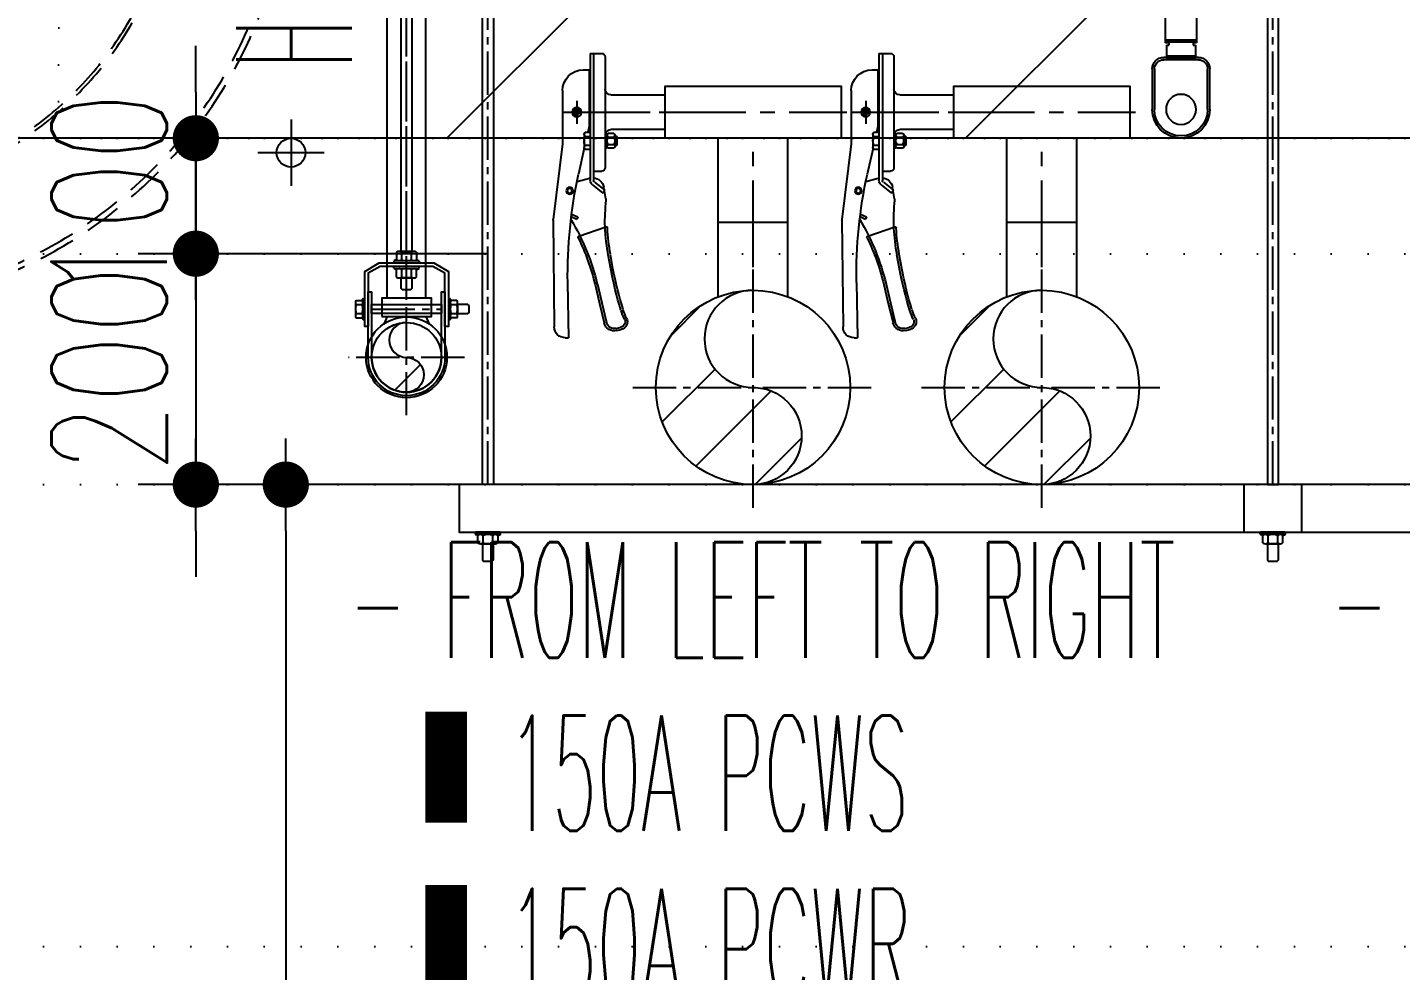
# Model space of a CAD drawing. Header units: millimetres. Extents: x -192235 to 515711, y 45168 to 947868.
# Drawn here: x 108522 to 109711, y 465129 to 465946 of the extents above; entities that cross this region are included whole.
import ezdxf
from ezdxf.enums import TextEntityAlignment as Align

# ---------------------------------------------------------------- set-up
doc = ezdxf.new("R2010")
doc.units = ezdxf.units.MM
doc.header["$LTSCALE"] = 1000
doc.header["$PDMODE"] = 1
for name, pattern in [('CENTER', [50.8, 31.75, -6.35, 6.35, -6.35]), ('CENTER2', [1.125, 0.75, -0.125, 0.125, -0.125]), ('DOT2', [3.175, 0, -3.175]), ('HIDDEN', [0.375, 0.25, -0.125]), ('HIDDEN2', [4.7625, 3.175, -1.5875])]:
    doc.linetypes.add(name, pattern=pattern)
for name, color, linetype in [('0-LEVEL LINE', 4, 'DOT2'), ('FS-EQ', 10, 'Continuous'), ('FS-LINE', 10, 'Continuous'), ('FS-Support-1', 2, 'Continuous'), ('Hook-up', 130, 'HIDDEN2'), ('LED-Light-L25', 7, 'Continuous'), ('LIGHTING', 2, 'Continuous'), ('LIGHTING-W', 7, 'Continuous'), ('M-DIM', 1, 'Continuous'), ('M-TXT', 3, 'Continuous'), ('MPPIPE', 100, 'Continuous'), ('SM-SEC-Cm$0$SUPPORT', 2, 'Continuous'), ('SUPPORT', 2, 'Continuous'), ('TPH12-SEC-@20-1$0$STEEL3', 252, 'Continuous'), ('WY-J-D', 2, 'Continuous'), ('WY-J-U', 2, 'Continuous')]:
    doc.layers.add(name, color=color, linetype=linetype)
doc.styles.add('aa-txt', font='simplex.shx', dxfattribs={"width": 0.7, "bigfont": 'chineset.shx'})
doc.styles.add('ROMAND', font='romand', dxfattribs={"height": 5})
doc.dimstyles.new('50-DIM', dxfattribs={"dimscale": 50, "dimtxt": 2, "dimasz": 0.8, "dimexe": 1, "dimexo": 1, "dimgap": 0.5, "dimtad": 1, "dimdec": 0, "dimdsep": 46, "dimtxsty": 'aa-txt', "dimblk": 'DOT', "dimcen": 5, "dimclrd": 256, "dimclre": 256, "dimclrt": 256, "dimadec": 0, "dimazin": 0, "dimtfac": 1, "dimtdec": 0, "dimtix": 1, "dimtmove": 2, "dimatfit": 3, "dimldrblk": 'DOT', "dimfxl": 1, "dimtolj": 1, "dimtzin": 0, "dimarcsym": 0})

# ---------------------------------------------------------------- blocks, each defined once
blk = doc.blocks.new('TPH12-SEC-@20-1')
at = {"layer": 'TPH12-SEC-@20-1$0$STEEL3'}
blk.add_line((115000, 465850), (100700, 465850), dxfattribs=at)
blk = doc.blocks.new('DOT')
at = {"color": 0}
blk.add_line((-1, 0), (1, 0), dxfattribs=at)
at = {"color": 3, "const_width": 0.5}
blk.add_lwpolyline([(-0.25, 0, 1), (0.25, 0, 1)], format="xyb", close=True, dxfattribs=at)
blk = doc.blocks.new('*D221')
at = {"layer": 'DEFPOINTS', "color": 0, "transparency": 16777216}
for p in [(108970.5, 465550), (108745.5, 463950), (108970.5, 463950)]:
    blk.add_point(p, dxfattribs=at)
at = {"layer": 'M-DIM', "lineweight": -2, "transparency": 16777216}
for p, q in [((108920.5, 465550), (108695.5, 465550)), ((108745.5, 465510), (108745.5, 463990)), ((108920.5, 463950), (108695.5, 463950))]:
    blk.add_line(p, q, dxfattribs=at)
at = {"layer": 'M-DIM', "lineweight": -2, "transparency": 16777216, "xscale": 40, "yscale": 40, "zscale": 40}
for p, rotation in [((108745.5, 465550), 90), ((108745.5, 463950), 270)]:
    blk.add_blockref('DOT', p, dxfattribs=dict(at, rotation=rotation))
at = {"layer": 'M-DIM', "transparency": 16777216, "insert": (108670.5, 464750), "char_height": 100, "attachment_point": 5, "rotation": 90, "style": 'aa-txt'}
blk.add_mtext('\\A1;1600', dxfattribs=at)
blk = doc.blocks.new('_Dot')
at = {"color": 0, "linetype": 'ByBlock', "lineweight": -2}
blk.add_line((-0.5, 0), (-1, 0), dxfattribs=at)
at = {"color": 0, "linetype": 'ByBlock', "const_width": 0.5}
blk.add_lwpolyline([(-0.25, 0, 1), (0.25, 0, 1)], format="xyb", close=True, dxfattribs=at)
blk = doc.blocks.new('*D222')
at = {"layer": 'DEFPOINTS', "color": 0, "transparency": 16777216}
for p in [(108970.5, 465750), (108667.6, 465550), (108970.5, 465550)]:
    blk.add_point(p, dxfattribs=at)
at = {"layer": 'M-DIM', "lineweight": -2, "transparency": 16777216}
for p, q in [((108667.6, 465790), (108667.6, 465830)), ((108920.5, 465750), (108617.6, 465750)), ((108667.6, 465750), (108667.6, 465550)), ((108920.5, 465550), (108617.6, 465550)), ((108667.6, 465510), (108667.6, 465470))]:
    blk.add_line(p, q, dxfattribs=at)
at = {"layer": 'M-DIM', "lineweight": -2, "transparency": 16777216, "xscale": 40, "yscale": 40, "zscale": 40}
for p, rotation in [((108667.6, 465750), 270), ((108667.6, 465550), 90)]:
    blk.add_blockref('DOT', p, dxfattribs=dict(at, rotation=rotation))
at = {"layer": 'M-DIM', "transparency": 16777216, "insert": (108592.6, 465650), "char_height": 100, "attachment_point": 5, "rotation": 90, "style": 'aa-txt'}
blk.add_mtext('\\A1;200', dxfattribs=at)
blk = doc.blocks.new('*D223')
at = {"layer": 'DEFPOINTS', "color": 0, "transparency": 16777216}
for p in [(108970.5, 465850), (108667.6, 465750), (108970.5, 465750)]:
    blk.add_point(p, dxfattribs=at)
at = {"layer": 'M-DIM', "lineweight": -2, "transparency": 16777216}
for p, q in [((108667.6, 465890), (108667.6, 465930)), ((108920.5, 465850), (108617.6, 465850)), ((108667.6, 465850), (108667.6, 465750)), ((108920.5, 465750), (108617.6, 465750)), ((108667.6, 465710), (108667.6, 465670))]:
    blk.add_line(p, q, dxfattribs=at)
at = {"layer": 'M-DIM', "lineweight": -2, "transparency": 16777216, "xscale": 40, "yscale": 40, "zscale": 40}
for p, rotation in [((108667.6, 465850), 270), ((108667.6, 465750), 90)]:
    blk.add_blockref('DOT', p, dxfattribs=dict(at, rotation=rotation))
at = {"layer": 'M-DIM', "transparency": 16777216, "insert": (108592.6, 465800), "char_height": 100, "attachment_point": 5, "rotation": 90, "style": 'aa-txt'}
blk.add_mtext('\\A1;100', dxfattribs=at)
blk = doc.blocks.new('BFV-50A-f')
at = {"color": 0}
for p, q in [((2.73, 16.5), (9.3, 17.3)), ((9.36, 17.3), (18.6, 17.21)), ((-1.87, 16.5), (2.73, 16.5)), ((8.84, 15.71), (9.07, 15.18)), ((9.04, 15.74), (9.25, 15.26)), ((14.74, 16.05), (19.54, 15.97)), ((19.54, 16.26), (19.54, 15.97)), ((-3.67, 14.7), (-3.67, 14.2)), ((1.23, 14.2), (1.72, 14.31)), ((1.72, 14.53), (1.72, 14.1)), ((1.91, 14.63), (3.04, 14.63)), ((2.1, 14.53), (2.1, 14.1)), ((2.85, 14.53), (2.85, 14.1)), ((3.12, 14.61), (5.36, 15.11)), ((3.22, 14.1), (3.22, 14.53)), ((5.99, 15.24), (5.7, 14.17)), ((9.07, 15.18), (9.25, 15.26)), ((10.74, 15.07), (9.93, 12.74)), ((-5.1, 14.1), (5.9, 14.1)), ((-5.1, 14.1), (-5.1, 13.8)), ((-5.1, 13.8), (-5.1, 13.1)), ((-5.1, 13.8), (5.9, 13.8)), ((-3.67, 14.2), (1.23, 14.2)), ((-3.22, 14.1), (-3.22, 14.2)), ((-3.04, 14.1), (-1.91, 14.1)), ((-2.85, 14.2), (-2.85, 14.1)), ((-2.1, 14.2), (-2.1, 14.1)), ((-1.72, 14.2), (-1.72, 14.1)), ((-0.65, 14.2), (-0.65, 14.1)), ((0.65, 14.2), (0.65, 14.1)), ((5.1, 13.8), (5.1, 13.1)), ((6.06, 13.72), (6.76, 12.83)), ((6.3, 13.91), (7, 13.01)), ((14.88, 13.48), (16.51, 13.09)), ((14.92, 13.68), (16.56, 13.29)), ((16.51, 13.09), (18.2, 12.69)), ((16.56, 13.29), (18.25, 12.88)), ((-4.8, 12.8), (4.8, 12.8)), ((-1.5, 12.3), (-1.5, 7.62)), ((1.5, 7.62), (1.5, 12.3)), ((1.5, 7.62), (1.5, 12.3)), ((1.82, 12.8), (3.12, 12.8)), ((1.82, 12.64), (1.82, 12.8)), ((3.12, 12.64), (1.82, 12.64)), ((1.82, 12.54), (1.82, 12.06)), ((2.96, 12.64), (1.98, 12.64)), ((1.98, 11.96), (2.96, 11.96)), ((2.07, 11.96), (2.07, 11.81)), ((2.15, 12.54), (2.15, 12.06)), ((2.8, 12.54), (2.8, 12.06)), ((2.87, 11.96), (2.87, 11.81)), ((3.12, 12.64), (3.12, 12.8)), ((3.12, 12.06), (3.12, 12.54)), ((6.71, 12.89), (6.49, 12.93)), ((6.76, 12.83), (7, 13.01)), ((7.49, 12.75), (6.81, 12.87)), ((13.52, 12.13), (12.31, 12.34)), ((13.56, 12.32), (12.35, 12.54)), ((2.1, 11.78), (2.07, 11.81)), ((2.87, 11.81), (2.07, 11.81)), ((2.1, 11.78), (2.84, 11.78)), ((2.84, 11.78), (2.87, 11.81)), ((18.72, 11.84), (18.62, 11.46)), ((18.91, 11.8), (18.82, 11.41))]:
    blk.add_line(p, q, dxfattribs=at)
at = {"color": 1, "linetype": 'CENTER', "ltscale": 1.2}
blk.add_line((-1, 15.25), (1, 15.25), dxfattribs=at)
blk.add_line((-1.5, 12.3), (-1.5, 7.62))
at = {"color": 0}
blk.add_lwpolyline([(-0.12, 15.45), (-0.23, 15.25), (-0.12, 15.05), (0.12, 15.05), (0.23, 15.25), (0.12, 15.45)], close=True, dxfattribs=at)
blk.add_lwpolyline([(2.25, -7.62), (2.25, 7.62), (-2.25, 7.62), (-2.25, -7.62)], close=True)
blk.add_circle((0, 15.25), 0.4)
for centre, radius in [((6.8, 15.88), 0.3), ((6.8, 15.88), 0.205), ((0, 15.25), 0.2)]:
    blk.add_circle(centre, radius, dxfattribs=at)
for centre, radius, start, end in [((9.36, 16.8), 0.5, 89.4382, 96.9113), ((18.59, 16.26), 0.95, 0, 89.4387), ((-1.87, 14.7), 1.8, 90, 180), ((14.1, -24.82), 40.87, 89.0858, 102.3536), ((19.55, 32.93), 20, 239.1228, 256.495), ((1.91, 14.4), 0.226, 33.855, 146.145), ((2.47, 13.88), 0.753, 60.1372, 119.8628), ((3.04, 14.4), 0.226, 33.855, 146.145), ((10.84, 15.04), 0.1, 64.0478, 160.7015), ((19.55, 32.93), 19.8, 244.0478, 256.495), ((-4.8, 13.1), 0.3, 180, 270), ((4.8, 13.1), 0.3, 270, 0), ((6.66, 13.91), 1, 186.4618, 260), ((6.66, 13.91), 1, 165, 169.1954), ((5.9, 13.6), 0.5, 38, 90), ((5.9, 13.6), 0.2, 38, 90), ((2, 12.3), 0.5, 110.5028, 180), ((1.99, 12.46), 0.182, 26.7762, 153.2238), ((1.99, 12.14), 0.182, 206.7762, 333.2238), ((2.47, 12.06), 0.578, 55.7945, 124.2055), ((2.47, 12.54), 0.578, 235.7945, 304.2055), ((2.96, 12.46), 0.182, 26.7762, 153.2238), ((2.96, 12.14), 0.182, 206.7762, 333.2238), ((7.66, 13.74), 1, 260, 275.6833), ((9.34, -3.18), 16, 79.1823, 95.6832), ((10.02, 12.71), 0.1, 160.7015, 267.5499), ((9.34, -3.18), 15.8, 79.1823, 87.5499), ((7.18, -21.05), 33.78, 72.9259, 79.1823), ((7.18, -21.05), 33.98, 72.9259, 79.1823), ((18.04, 12.01), 0.7, 346.4955, 76.4949), ((18.04, 12.01), 0.9, 346.4955, 76.4949), ((15.69, 6.65), 4.8, 63.5354, 72.9259), ((15.69, 6.65), 5, 63.5354, 72.9259), ((18.14, 11.57), 0.7, 243.5354, 346.4947), ((18.14, 11.57), 0.5, 243.5354, 346.4947)]:
    blk.add_arc(centre, radius, start, end, dxfattribs=at)
for centre, radius, start, end in [((0, 15.25), 0.34, 341.2713, 292.2605), ((-2, 12.3), 0.5, 0, 90)]:
    blk.add_arc(centre, radius, start, end)
at = {"layer": 'MPPIPE', "color": 1, "linetype": 'CENTER2', "ltscale": 0.01}
for p, q in [((0, 16.42), (0, 8.12)), ((0, 8.12), (0, -8.12))]:
    blk.add_line(p, q, dxfattribs=at)
blk = doc.blocks.new('SP-H-1')
at = {"layer": 'FS-EQ'}
for p, q in [((-1.21, 9.66), (-1.21, 9.57)), ((-1.21, 9.66), (-1.13, 9.66)), ((-1.21, 9.57), (-1.13, 9.57)), ((-1.13, 9.66), (-1.13, 9.57)), ((-1.13, 9.63), (-1.13, 9.57)), ((-0.99, 9.62), (-0.77, 9.61)), ((-0.99, 9.62), (-0.99, 9.53)), ((-0.99, 9.53), (-0.77, 9.52)), ((-0.83, 9.7), (0.83, 9.7)), ((-0.77, 9.61), (-0.77, 9.52)), ((-0.62, 9.61), (-0.35, 9.61)), ((-0.62, 9.61), (-0.62, 9.52)), ((-0.62, 9.52), (-0.35, 9.52)), ((-0.35, 9.61), (-0.35, 9.52)), ((-0.14, 9.6), (-0.13, 9.66)), ((-0.14, 9.61), (0.14, 9.61)), ((-0.14, 9.61), (-0.14, 9.52)), ((-0.14, 9.52), (0.14, 9.52)), ((0.14, 9.6), (0.13, 9.66)), ((0.14, 9.61), (0.14, 9.52)), ((0.35, 9.61), (0.35, 9.52)), ((0.62, 9.61), (0.35, 9.61)), ((0.62, 9.52), (0.35, 9.52)), ((0.62, 9.61), (0.62, 9.52)), ((0.99, 9.62), (0.77, 9.61)), ((0.77, 9.61), (0.77, 9.52)), ((0.99, 9.53), (0.77, 9.52)), ((0.99, 9.62), (0.99, 9.53)), ((1.13, 9.66), (1.13, 9.57)), ((1.22, 9.66), (1.13, 9.66)), ((1.13, 9.63), (1.13, 9.57)), ((1.22, 9.57), (1.13, 9.57)), ((1.22, 9.66), (1.22, 9.57)), ((1.22, 9.6), (1.22, 9.57)), ((-1.24, 8.35), (-0.45, 9.3)), ((-0.3, 8.55), (-0.79, 7.9)), ((-0.32, 8.6), (0.32, 8.6)), ((-0.3, 8.55), (0.3, 8.55)), ((0.3, 8.55), (0.79, 7.9)), ((1.24, 8.35), (0.45, 9.3)), ((-1.25, 5.5), (-1.25, 8.29)), ((-1.02, 6.2), (-1.24, 8.25)), ((-0.9, 8.07), (-0.9, 6.2)), ((-0.25, 8.16), (-0.25, 6.4)), ((0.25, 8.16), (0.25, 6.4)), ((0.9, 8.1), (0.9, 6.2)), ((1.03, 6.2), (1.24, 8.25)), ((1.25, 5.5), (1.25, 8.29)), ((-1.02, 6.2), (1.03, 6.2)), ((-0.6, 5.5), (-0.6, 6.4)), ((-0.6, 6.4), (0.6, 6.4)), ((0.6, 5.5), (0.6, 6.4)), ((-1.9, 5.1), (1.9, 5.1)), ((-1.25, 5.5), (1.25, 5.5))]:
    blk.add_line(p, q, dxfattribs=at)
for centre, radius, start, end in [((-0.93, 8.75), 0.955, 84.0829, 107.6622), ((-0.92, 9.1), 0.592, 87.634, 110.8646), ((-0.74, 9.01), 0.681, 107.7143, 125.0736), ((-0.75, 9.26), 0.433, 91.8537, 123.1257), ((-0.83, 9.35), 0.347, 78.6251, 99.8563), ((-0.49, 9.38), 0.315, 104.4487, 153.9759), ((-0.6, 9.46), 0.226, 88.1263, 139.7268), ((-0.46, 9.49), 0.204, 100.0382, 141.9173), ((-0.56, 8.91), 0.784, 84.9677, 92.2638), ((-0.26, 9.6), 0.0861, 105.0543, 169.5675), ((-0.09, 9.48), 0.262, 131.7568, 170.5499), ((-0.23, 9.53), 0.161, 53.7998, 110.9693), ((-0.21, 9.56), 0.123, 53.4161, 115.819), ((0.23, 9.53), 0.161, 69.0307, 126.2002), ((0.21, 9.56), 0.123, 64.181, 126.5839), ((0.09, 9.48), 0.262, 9.4501, 48.2432), ((0.26, 9.6), 0.0861, 10.4325, 74.9457), ((0.56, 8.91), 0.784, 87.7362, 95.0323), ((0.46, 9.49), 0.204, 38.0827, 79.9618), ((0.49, 9.38), 0.315, 26.0241, 75.5513), ((0.6, 9.46), 0.226, 40.2732, 91.8737), ((0.83, 9.35), 0.347, 80.1437, 101.3749), ((0.75, 9.26), 0.433, 56.8743, 88.1463), ((0.93, 8.75), 0.955, 72.3378, 95.9171), ((0.92, 9.1), 0.592, 69.1354, 92.366), ((0.74, 9.01), 0.681, 54.9264, 72.2857), ((-1.11, 8.29), 0.139, 157.0298, 197.1193), ((2.27, 9.44), 2.72, 178.7323, 199.1653), ((0, 8.12), 0.254, 10.4828, 169.5172), ((-0.03, 8.43), 0.184, 139.0501, 221.9684), ((0.03, 8.43), 0.184, 318.6569, 40.9499), ((-2.27, 9.44), 2.72, 340.8347, 1.2677), ((1.11, 8.29), 0.139, 342.8807, 22.9702), ((-0.51, 7.64), 0.388, 136.5249, 182.9908), ((0.51, 7.64), 0.388, 357.0092, 43.4751), ((-1.24, 5.27), 0.303, 326.9119, 50.7686), ((1.33, 5.25), 0.371, 138.0713, 204.2482)]:
    blk.add_arc(centre, radius, start, end, dxfattribs=at)
at = {"layer": 'FS-LINE'}
for p, q in [((-1.9, 3.85), (-1.9, 5.1)), ((-1.9, 5.1), (1.9, 5.1)), ((1.9, 5.1), (1.9, 3.85)), ((-1.65, 3.6), (-1.95, 1.5)), ((-1.9, 3.85), (-1.65, 3.6)), ((1.9, 3.85), (1.65, 3.6)), ((1.65, 3.6), (1.95, 1.5)), ((-2.2, 1.25), (-1.95, 1.5)), ((-2.2, 0), (-2.2, 1.25)), ((2.2, 1.25), (1.95, 1.5)), ((2.2, 1.25), (2.2, 0)), ((2.2, 0), (-2.2, 0))]:
    blk.add_line(p, q, dxfattribs=at)
for points in [[(1.65, 3.6), (-1.65, 3.6)], [(-1.95, 1.5), (1.95, 1.5)]]:
    blk.add_lwpolyline(points, dxfattribs=at)
at = {"layer": 'FS-EQ', "style": 'ROMAND'}
blk.add_text('V27', height=0.35, rotation=180, dxfattribs=at).set_placement((0.01, 5.84), align=Align.MIDDLE)
blk = doc.blocks.new('Nut-M10')
for p, q in [((-10.9, 1.5), (-10.9, 0.5)), ((-8.7, 2.8), (-10.6, 2)), ((-10.4, 2), (10.4, 2)), ((-10.4, 0), (10.4, 0)), ((-8.7, 9.2), (-8.7, 2.8)), ((6.5, 10), (-6.5, 10)), ((-4.3, 9.2), (-4.3, 2.8)), ((4.3, 2.8), (4.3, 9.2)), ((8.7, 9.2), (8.7, 2.8)), ((8.7, 2.8), (10.6, 2)), ((10.9, 1.5), (10.9, 0.5))]:
    blk.add_line(p, q)
for centre, radius, start, end in [((-10.4, 1.5), 0.5, 90, 180), ((-10.4, 0.5), 0.5, 180, 270), ((-6.5, 6.7), 3.33, 49.441, 130.559), ((-6.5, 5.3), 3.33, 229.441, 310.559), ((0, -2.1), 12.1, 69.065, 110.935), ((0, 14.1), 12.1, 249.065, 290.935), ((6.5, 6.7), 3.33, 49.441, 130.559), ((6.5, 5.3), 3.33, 229.441, 310.559), ((10.4, 1.5), 0.5, 0, 90), ((10.4, 0.5), 0.5, 270, 0)]:
    blk.add_arc(centre, radius, start, end)
blk = doc.blocks.new('Nut-M8')
for p, q in [((-8.9, 1.2), (-8.9, 0.4)), ((-7.5, 2.2), (-8.7, 1.5)), ((-8.5, 1.6), (8.6, 1.6)), ((-8.5, 0), (8.6, 0)), ((-7.5, 7.3), (-7.5, 2.2)), ((5.6, 8), (-5.6, 8)), ((-3.8, 7.3), (-3.8, 2.2)), ((3.8, 2.2), (3.8, 7.3)), ((7.5, 7.3), (7.5, 2.2)), ((7.5, 2.2), (8.7, 1.5)), ((9, 1.2), (9, 0.4))]:
    blk.add_line(p, q)
for centre, radius, start, end in [((-8.5, 1.2), 0.4, 90, 180), ((-8.5, 0.4), 0.4, 180, 270), ((-5.6, 5), 3.03, 51.7868, 128.2132), ((-5.6, 4.6), 3.03, 231.7868, 308.2132), ((0, -3.2), 11.2, 70.3471, 109.6529), ((0, 12.8), 11.2, 250.3471, 289.6529), ((5.6, 5), 3.03, 51.7868, 128.2132), ((5.6, 4.6), 3.03, 231.7868, 308.2132), ((8.6, 1.2), 0.4, 0, 90), ((8.6, 0.4), 0.4, 270, 0)]:
    blk.add_arc(centre, radius, start, end)
blk = doc.blocks.new('Nut-M12')
for p, q in [((7.8, 12), (-7.8, 12)), ((-13, 1.8), (-13, 0.6)), ((-10.4, 3.3), (-12.6, 2.3)), ((-12.4, 2.4), (12.4, 2.4)), ((-12.4, 0), (12.4, 0)), ((-10.4, 11), (-10.4, 3.3)), ((-5.2, 11), (-5.2, 3.3)), ((5.2, 3.3), (5.2, 11)), ((10.4, 11), (10.4, 3.3)), ((10.4, 3.3), (12.6, 2.3)), ((13, 1.8), (13, 0.6))]:
    blk.add_line(p, q)
for centre, radius, start, end in [((-7.8, 8), 4.03, 49.8296, 130.1704), ((0, -2.7), 14.7, 69.2784, 110.7216), ((7.8, 8), 4.03, 49.8296, 130.1704), ((-12.4, 1.8), 0.6, 90, 180), ((-12.4, 0.6), 0.6, 180, 270), ((-7.8, 6.4), 4.03, 229.8296, 310.1704), ((0, 17.1), 14.7, 249.2784, 290.7216), ((7.8, 6.4), 4.03, 229.8296, 310.1704), ((12.4, 1.8), 0.6, 0, 90), ((12.4, 0.6), 0.6, 270, 0)]:
    blk.add_arc(centre, radius, start, end)
blk = doc.blocks.new('FS-L25-L-150')
at = {"layer": 'FS-LINE'}
h = blk.add_hatch(dxfattribs=at)
h.set_pattern_fill('ANSI31', color=1, scale=15, style=0)
h.set_pattern_definition([(45, (139678.326, 401638.76), (-33.67596, 33.67596), [])])
edge = h.paths.add_edge_path()
edge.add_arc((175450, 465660.2), 30.2, 90, 270)
edge.add_arc((175450, 465645.1), 15.1, 270, 450)
edge.add_arc((175450, 465675.2), 15.1, 90, 270, ccw=False)
at = {"layer": 'FS-LINE', "color": 1, "linetype": 'CENTER2', "ltscale": 0.05}
for p, q in [((175450, 465710.3), (175450, 466150)), ((175450, 465610), (175450, 465710.3)), ((175500.2, 465660.2), (175399.8, 465660.2))]:
    blk.add_line(p, q, dxfattribs=at)
at = {"layer": 'FS-LINE'}
for p, q in [((175433.3, 465711.5), (175433.3, 466053)), ((175466.7, 465711.5), (175466.7, 466053)), ((175433.3, 465695.5), (175430.3, 465689)), ((175466.7, 465695.5), (175469.7, 465689))]:
    blk.add_line(p, q, dxfattribs=at)
blk.add_lwpolyline([(175428.5, 465695.5), (175471.5, 465695.5), (175471.5, 465711.5), (175428.5, 465711.5)], close=True, dxfattribs=at)
blk.add_lwpolyline([(175450, 465690.3, 1), (175450, 465660.2, -1), (175450, 465630, -1)], format="xyb", close=True, dxfattribs=at)
for radius in [35, 30.2]:
    blk.add_circle((175450, 465660.2), radius, dxfattribs=at)
at = {"layer": 'FS-Support-1', "linetype": 'HIDDEN', "ltscale": 0.1}
blk.add_line((175695.5, 466217.7), (175404.5, 466217.7), dxfattribs=at)
at = {"layer": 'FS-Support-1', "linetype": 'CENTER2', "ltscale": 0.05}
blk.add_line((175450, 465752), (175450, 466200.7), dxfattribs=at)
at = {"layer": 'FS-Support-1'}
for points in [[(175500.8, 466252.2), (175508.5, 466260), (175568.5, 466260), (175568.5, 466262), (175507.7, 466262), (175499.4, 466253.7), (175500.8, 466252.2)], [(175703.5, 466248), (175691.5, 466260), (175631.5, 466260), (175631.5, 466262), (175692.3, 466262), (175704.9, 466249.4), (175703.5, 466248)]]:
    blk.add_lwpolyline(points, dxfattribs=at)
at = {"layer": 'FS-Support-1', "ltscale": 0.1}
blk.add_lwpolyline([(175695.5, 466210.7), (175404.5, 466210.7), (175404.5, 466252), (175695.5, 466252)], close=True, dxfattribs=at)
at = {"layer": 'FS-Support-1'}
for points in [[(175535.8, 466204.3), (175535.8, 466260), (175523.1, 466260), (175523.1, 466204.3, 1)], [(175676.8, 466204.3), (175676.8, 466260), (175664.1, 466260), (175664.1, 466204.3, 1)]]:
    blk.add_lwpolyline(points, format="xyb", close=True, dxfattribs=at)
blk.add_lwpolyline([(175445.2, 465752), (175454.8, 465752), (175454.8, 466200.7), (175445.2, 466200.7)], close=True, dxfattribs=at)
at = {"layer": 'SUPPORT', "linetype": 'CENTER2', "ltscale": 0.05}
blk.add_line((175419.8, 465702), (175480.2, 465702), dxfattribs=at)
at = {"layer": 'SUPPORT'}
for points in [[(175524.1, 466284), (175523.1, 466283), (175523.1, 466274), (175535.8, 466274), (175535.8, 466283), (175534.8, 466284)], [(175665.1, 466284), (175664.1, 466283), (175664.1, 466274), (175676.8, 466274), (175676.8, 466283), (175675.8, 466284)], [(175472.8, 465739), (175427.2, 465739), (175416.8, 465733), (175416.8, 465687), (175413.8, 465687), (175413.8, 465734.7), (175426.4, 465742), (175473.6, 465742), (175486.2, 465734.7), (175486.2, 465687), (175483.2, 465687), (175483.2, 465733)], [(175453.8, 465719), (175454.8, 465720), (175454.8, 465729), (175445.2, 465729), (175445.2, 465720), (175446.2, 465719)], [(175419.8, 465698.1), (175419.8, 465706), (175480.2, 465706), (175480.2, 465698.1)], [(175504.2, 465705), (175503.2, 465706), (175494.2, 465706), (175494.2, 465698.1), (175503.2, 465698.1), (175504.2, 465699.1)]]:
    blk.add_lwpolyline(points, close=True, dxfattribs=at)
blk.add_lwpolyline([(175483.2, 465660.2, -1), (175416.8, 465660.2), (175416.8, 465717), (175419.8, 465717), (175419.8, 465660.2, 1), (175480.2, 465660.2), (175480.2, 465717), (175483.2, 465717)], format="xyb", close=True, dxfattribs=at)
at = {"layer": 'FS-LINE', "xscale": 10, "yscale": 10, "zscale": 10}
blk.add_blockref('SP-H-1', (175450, 466053), dxfattribs=at)
at = {"layer": 'SUPPORT'}
for name, p in [('Nut-M12', (175529.5, 466262)), ('Nut-M12', (175670.5, 466262)), ('Nut-M10', (175450, 465742))]:
    blk.add_blockref(name, p, dxfattribs=at)
for name, p, rotation in [('Nut-M10', (175450, 466210.7), 180), ('Nut-M10', (175450, 465739), 180), ('Nut-M8', (175413.8, 465702), 90), ('Nut-M8', (175486.2, 465702), 270)]:
    blk.add_blockref(name, p, dxfattribs=dict(at, rotation=rotation))
blk = doc.blocks.new('SP-L25-25')
at = {"layer": 'FS-LINE'}
blk.add_blockref('FS-L25-L-150', (-66600, 0), dxfattribs=at)
blk = doc.blocks.new('HG-S-r')
blk.add_lwpolyline([(0.87, 5), (0.77, 4.9), (0.77, 4), (1.73, 4), (1.73, 4.9), (1.63, 5)], close=True)
blk.add_lwpolyline([(-0.5, 0.3), (0, 0.3), (0, -3.5), (-3.5, -3.5), (-3.5, -5.3), (2.5, -5.3), (2.5, 3), (-3.5, 3), (-3.5, 0.3), (-0.5, 0.3), (-0.5, 0), (-3.5, 0), (-3.5, 0.3)])
at = {"xscale": 0.1, "yscale": 0.1, "zscale": 0.1}
for name, p in [('Nut-M8', (-2.1, 3)), ('Nut-M10', (1.25, 3))]:
    blk.add_blockref(name, p, dxfattribs=at)
at = {"xscale": 0.1, "yscale": 0.1, "zscale": 0.1, "rotation": 180}
for name, p in [('Nut-M8', (-1.55, -5.3)), ('Nut-M10', (1.25, -5.3))]:
    blk.add_blockref(name, p, dxfattribs=at)
blk = doc.blocks.new('WY-J-U')
at = {"layer": 'WY-J-U'}
for p, q in [((-12.5, 42), (12.5, 42)), ((-12.5, 4.5), (-12.5, 42)), ((-12.5, 40.5), (12.5, 40.5)), ((12.5, 4.5), (12.5, 42)), ((-12.5, 4.5), (-10.5, 4.5)), ((-12.5, 1.5), (12.5, 1.5)), ((-12.5, 0), (-12.5, 1.5)), ((-12.5, 0), (12.5, 0)), ((-10.5, 1.5), (-10.5, 4.5)), ((10.5, 1.5), (10.5, 4.5)), ((10.5, 4.5), (12.5, 4.5)), ((12.5, 0), (12.5, 1.5))]:
    blk.add_line(p, q, dxfattribs=at)
blk = doc.blocks.new('LED-38W-W')
blk.add_circle((0, -45), 13)
at = {"layer": 'LIGHTING-W'}
for p, q in [((-15, 0), (15, 0)), ((-25, -45), (-25, -10)), ((-23, -45), (-23, -10)), ((-15, -2), (15, -2)), ((23, -10), (23, -45)), ((25, -10), (25, -45))]:
    blk.add_line(p, q, dxfattribs=at)
for centre, radius, start, end in [((-15, -10), 10, 90, 180), ((15, -10), 10, 0, 90), ((-15, -10), 8, 90, 180), ((15, -10), 8, 0, 90), ((0, -45), 25, 180, 0), ((0, -45), 23, 180, 0)]:
    blk.add_arc(centre, radius, start, end, dxfattribs=at)
blk = doc.blocks.new('Wireway-27x60')
at = {"layer": 'LIGHTING'}
for p, q in [((-13.5, 57.5), (-13.5, -2.5)), ((-10.5, 57.5), (-13.5, 57.5)), ((-13.5, 55), (13.5, 55)), ((-10.5, 56.5), (-12.5, 56.5)), ((-12.5, 56.5), (-12.5, 55)), ((-10.5, 57.5), (-10.5, 56.5)), ((13.5, 57.5), (10.5, 57.5)), ((10.5, 56.5), (10.5, 57.5)), ((12.5, 56.5), (10.5, 56.5)), ((12.5, 55), (12.5, 56.5)), ((13.5, -2.5), (13.5, 57.5)), ((-13.5, 0), (13.5, 0)), ((-12.5, 0), (-12.5, -1.5)), ((12.5, -1.5), (12.5, 0)), ((-13.5, -2.5), (-10.5, -2.5)), ((-12.5, -1.5), (-10.5, -1.5)), ((-10.5, -1.5), (-10.5, -2.5)), ((10.5, -1.5), (12.5, -1.5)), ((10.5, -2.5), (10.5, -1.5)), ((10.5, -2.5), (13.5, -2.5))]:
    blk.add_line(p, q, dxfattribs=at)
blk = doc.blocks.new('WY-J-D')
at = {"layer": 'WY-J-D'}
for p, q in [((12.5, 0), (-12.5, 0)), ((-12.5, 0), (-12.5, -1.5)), ((12.5, -1.5), (-12.5, -1.5)), ((-12.5, -4.5), (-12.5, -15)), ((-10.5, -4.5), (-12.5, -4.5)), ((-10.5, -1.5), (-10.5, -4.5)), ((10.5, -1.5), (10.5, -4.5)), ((12.5, -4.5), (10.5, -4.5)), ((12.5, 0), (12.5, -1.5)), ((12.5, -4.5), (12.5, -15)), ((12.5, -13.5), (-12.5, -13.5)), ((12.5, -15), (-12.5, -15))]:
    blk.add_line(p, q, dxfattribs=at)
blk = doc.blocks.new('LED-Light-L25')
at = {"layer": 'SM-SEC-Cm$0$SUPPORT'}
blk.add_lwpolyline([(139074.7375, 466042), (139084.2625, 466042), (139084.2625, 466197), (139074.7375, 466197)], close=True, dxfattribs=at)
at = {"layer": 'SUPPORT', "linetype": 'CENTER2', "ltscale": 0.05}
blk.add_line((139079.5, 466042), (139079.5, 466197), dxfattribs=at)
at = {"layer": 'SUPPORT'}
for points in [[(139048.53025, 466252), (139047.53025, 466251), (139047.53025, 466225), (139055.46975, 466225), (139055.46975, 466251), (139054.46975, 466252)], [(139075.7375, 466010.5), (139074.7375, 466011.5), (139074.7375, 466020.5), (139084.2625, 466020.5), (139084.2625, 466011.5), (139083.2625, 466010.5)]]:
    blk.add_lwpolyline(points, close=True, dxfattribs=at)
for name, p in [('WY-J-U', (139079.5, 465990)), ('Wireway-27x60', (139079.5, 465935)), ('WY-J-D', (139079.5, 465935)), ('LED-38W-W', (139079.5, 465920))]:
    blk.add_blockref(name, p)
at = {"layer": 'SUPPORT', "xscale": 10, "yscale": 10, "zscale": 10}
blk.add_blockref('HG-S-r', (139067, 466260), dxfattribs=at)
at = {"layer": 'SUPPORT'}
blk.add_blockref('Nut-M10', (139079.5, 466032), dxfattribs=at)
at = {"layer": 'SUPPORT', "rotation": 180}
blk.add_blockref('Nut-M10', (139079.5, 466030.5), dxfattribs=at)
blk = doc.blocks.new('Lighting-L25-25')
at = {"layer": 'LED-Light-L25', "xscale": -1}
blk.add_blockref('LED-Light-L25', (248600, 0), dxfattribs=at)

msp = doc.modelspace()

# ---------------------------------------------------------------- block references
msp.add_blockref('TPH12-SEC-@20-1', (0, 0))

# ---------------------------------------------------------------- next in the draw order: hatches: boundary and pattern name
at = {"layer": '0-LEVEL LINE', "ltscale": 0.01}
h = msp.add_hatch(dxfattribs=at)
h.set_pattern_fill('ANSI31', color=256, scale=100)
h.paths.add_polyline_path([(108552.31827, 466700), (110150.46641, 466700), (110146.64477, 465850), (108548.49663, 465850)])
at = {"layer": 'MPPIPE'}
h = msp.add_hatch(dxfattribs=at)
h.set_pattern_fill('ANSI31', color=1, scale=15, style=0)
h.set_pattern_definition([(45, (70816.25, 401553.395), (-33.67596, 33.67596), [])])
edge = h.paths.add_edge_path()
edge.add_arc((109150, 465634.1375), 84.1375, 90, 270)
edge.add_arc((109150, 465592.06875), 42.06875, 270, 450)
edge.add_arc((109150, 465676.20625), 42.06875, 90, 270, ccw=False)
h = msp.add_hatch(dxfattribs=at)
h.set_pattern_fill('ANSI31', color=1, scale=15, style=0)
h.set_pattern_definition([(45, (71066.25, 401553.395), (-33.67596, 33.67596), [])])
edge = h.paths.add_edge_path()
edge.add_arc((109400, 465634.1375), 84.1375, 90, 270)
edge.add_arc((109400, 465592.06875), 42.06875, 270, 450)
edge.add_arc((109400, 465676.20625), 42.06875, 90, 270, ccw=False)

# ---------------------------------------------------------------- next in the draw order: linework, layer by layer
for p, q in [((108750, 465866.24552), (108750, 465808.75448)), ((108721.25448, 465837.5), (108778.74552, 465837.5))]:
    msp.add_line(p, q)
msp.add_circle((108750, 465837.5), 12.5)
at = {"layer": '0-LEVEL LINE', "ltscale": 0.01}
for p, q in [((100000, 465850), (190000, 465850)), ((100000, 465750), (190000, 465750)), ((100000, 465550), (190000, 465550)), ((100000, 465150), (190000, 465150))]:
    msp.add_line(p, q, dxfattribs=at)
msp.add_lwpolyline([(108552.31827, 466700), (110150.46641, 466700), (110146.64477, 465850), (108548.49663, 465850)], close=True, dxfattribs=at)
at = {"layer": 'Hook-up', "ltscale": 0.01}
for radius in [300, 400, 395, 303]:
    msp.add_arc((108350, 466101.4), radius, 270, 0, dxfattribs=at)
at = {"layer": 'MPPIPE'}
for p, q in [((109119.8375, 465712.68266), (109119.8375, 465850)), ((109180.1625, 465712.68266), (109180.1625, 465850)), ((109369.8375, 465712.68266), (109369.8375, 465850)), ((109430.1625, 465712.68266), (109430.1625, 465850)), ((109180.1625, 465776.87592), (109119.8375, 465776.87592)), ((109430.1625, 465776.87592), (109369.8375, 465776.87592))]:
    msp.add_line(p, q, dxfattribs=at)
at = {"layer": 'MPPIPE', "color": 1, "linetype": 'CENTER2', "ltscale": 0.1}
for p, q in [((109150, 465738.275), (109150, 465850)), ((109400, 465738.275), (109400, 465850))]:
    msp.add_line(p, q, dxfattribs=at)
at = {"layer": 'MPPIPE', "color": 1, "linetype": 'CENTER2', "ltscale": 0.05}
for p, q in [((109150, 465530), (109150, 465738.275)), ((109400, 465530), (109400, 465738.275)), ((109045.8625, 465634.1375), (109254.1375, 465634.1375)), ((109295.8625, 465634.1375), (109504.1375, 465634.1375))]:
    msp.add_line(p, q, dxfattribs=at)
at = {"layer": 'MPPIPE'}
for points in [[(109150, 465550, -1), (109150, 465718.275, 1), (109150, 465634.1375, -1)], [(109400, 465550, -1), (109400, 465718.275, 1), (109400, 465634.1375, -1)]]:
    msp.add_lwpolyline(points, format="xyb", close=True, dxfattribs=at)
for centre in [(109150, 465634.1375), (109400, 465634.1375)]:
    msp.add_circle(centre, 84.1375, dxfattribs=at)
at = {"layer": 'SM-SEC-Cm$0$SUPPORT'}
for points in [[(108925.2625, 465550), (108915.7375, 465550), (108915.7375, 466197), (108925.2625, 466197)], [(109595.2375, 465550), (109604.7625, 465550), (109604.7625, 466200.7), (109595.2375, 466200.7)]]:
    msp.add_lwpolyline(points, close=True, dxfattribs=at)
at = {"layer": 'SUPPORT', "linetype": 'CENTER2', "ltscale": 0.05}
for p, q in [((108920.5, 465550), (108920.5, 466197)), ((109600, 465550), (109600, 466200.7))]:
    msp.add_line(p, q, dxfattribs=at)
at = {"layer": 'SUPPORT'}
for points in [[(109625, 465550), (108895.5, 465550), (108895.5, 465508.725), (109625, 465508.725)], [(110107.5, 465550), (109575, 465550), (109575, 465508.725), (110107.5, 465508.725)], [(108924.2625, 465483.725), (108925.2625, 465484.725), (108925.2625, 465498.725), (108915.7375, 465498.725), (108915.7375, 465484.725), (108916.7375, 465483.725)], [(109603.7625, 465483.725), (109604.7625, 465484.725), (109604.7625, 465498.725), (109595.2375, 465498.725), (109595.2375, 465484.725), (109596.2375, 465483.725)]]:
    msp.add_lwpolyline(points, close=True, dxfattribs=at)

# ---------------------------------------------------------------- next in the draw order: block references
at = {"layer": 'FS-LINE'}
msp.add_blockref('SP-L25-25', (0, 0), dxfattribs=at)
at = {"layer": 'LED-Light-L25'}
msp.add_blockref('Lighting-L25-25', (0, 0), dxfattribs=at)
at = {"layer": 'MPPIPE', "xscale": -10, "yscale": 10, "zscale": 10, "rotation": 90}
for p in [(109150, 465872.5), (109400, 465872.5)]:
    msp.add_blockref('BFV-50A-f', p, dxfattribs=at)
at = {"layer": 'SUPPORT', "rotation": 180}
for p in [(108920.5, 465508.725), (109600, 465508.725)]:
    msp.add_blockref('Nut-M10', p, dxfattribs=at)

# ---------------------------------------------------------------- next in the draw order: texts
at = {"layer": 'M-TXT', "style": 'aa-txt', "width": 0.45}
msp.add_text('HI FOG', height=100, rotation=90, dxfattribs=at).set_placement((108752.56464, 465910.5758), align=Align.MIDDLE_LEFT)
for s, p in [('- FROM LEFT TO RIGHT', (108800, 465450)), ('- FROM LEFT TO RIGHT', (109650, 465450)), ('  ■ 150A PCWS', (108800, 465300)), ('  ■ 150A PCWR', (108800, 465150))]:
    msp.add_text(s, height=100, dxfattribs=at).set_placement(p, align=Align.MIDDLE_LEFT)

# ---------------------------------------------------------------- next in the draw order: dimensions: what is measured, and where the dimension line sits
at = {"layer": 'M-DIM'}
for base, p1, p2, picture, middle in [((108667.61107, 465750), (108970.5, 465850), (108970.5, 465750), '*D223', (108592.61107, 465800)), ((108667.61107, 465550), (108970.5, 465750), (108970.5, 465550), '*D222', (108592.61107, 465650)), ((108745.5, 463950), (108970.5, 465550), (108970.5, 463950), '*D221', (108670.5, 464750))]:
    dim = msp.add_linear_dim(base=base, p1=p1, p2=p2, angle=90, dimstyle='50-DIM', dxfattribs=at)
    dim.commit()
    dim.dimension.update_dxf_attribs({"geometry": picture, "text_midpoint": middle})

doc.saveas('drawing.dxf')
